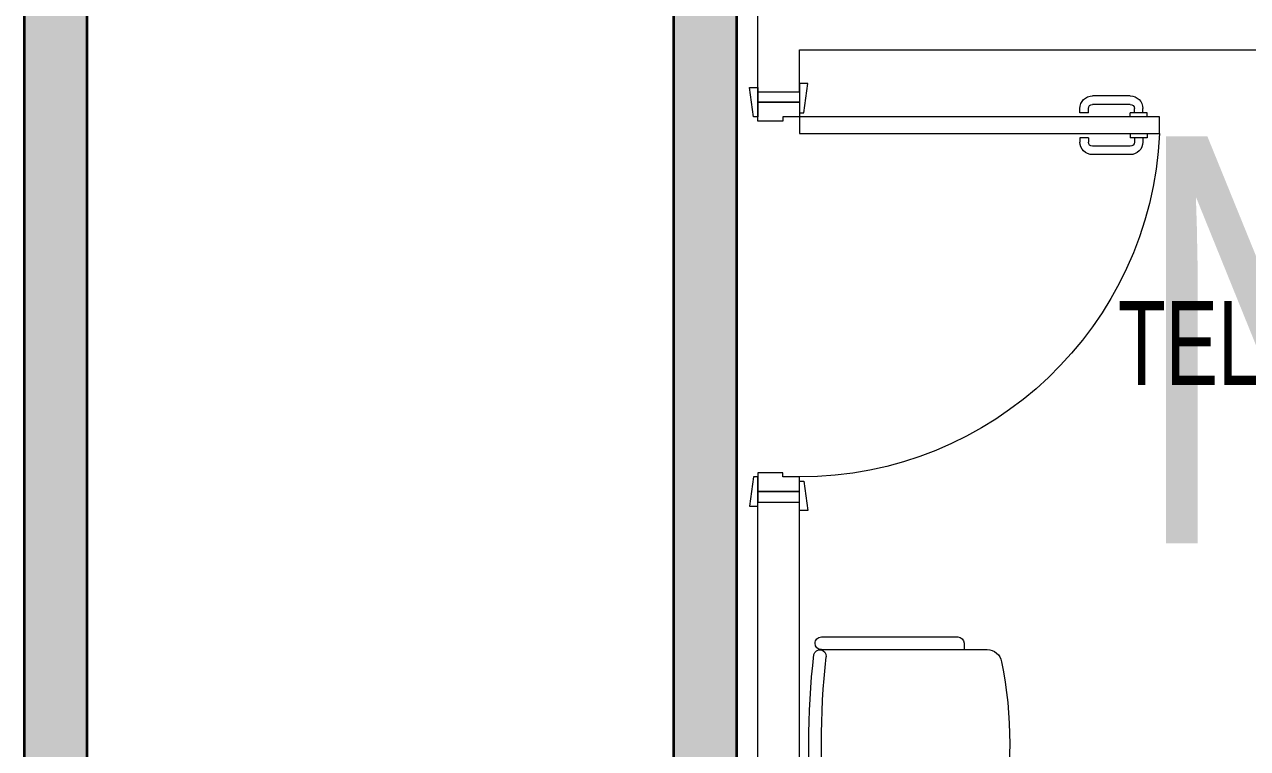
# Model space of a CAD drawing. Header units: inches. Extents: x -501855 to 57169, y -29325 to 19878.
# Drawn here: x 17848 to 20767, y -8116 to -6387 of the extents above; entities that cross this region are included whole.
import ezdxf
from ezdxf import colors
from ezdxf.entities.mleader import LeaderData, LeaderLine
from ezdxf.enums import TextEntityAlignment as Align
from ezdxf.math import Vec2, Vec3

# ---------------------------------------------------------------- set-up
doc = ezdxf.new("R2018")
doc.units = ezdxf.units.IN
doc.header["$LTSCALE"] = 25
doc.header["$MEASUREMENT"] = 0
doc.linetypes.add('DASHDOT', pattern=[25.4, 12.7, -6.35, 0, -6.35])
doc.layers.get('0').update_dxf_attribs({"color": 8})
for name, color, linetype, lineweight in [('00-Ground Floor$0$LOADING', 253, 'Continuous', 5), ('00-Ground Floor$0$Walls', 251, 'Continuous', 5), ('00-Ground Floor$0$Wooden Joinery', 251, 'Continuous', 5), ('E-CABL-TRAY', 10, 'Continuous', 35), ('E-LITE-CLNG-CNDT', 6, 'DASHDOT', 35), ('E-POWR-PANL', 10, 'Continuous', 35), ('E-POWR-TEXT', 6, 'Continuous', 25), ('T-CABL-TRAY', 60, 'Continuous', 35)]:
    doc.layers.add(name, color=color, linetype=linetype, lineweight=lineweight)
doc.styles.add('DC_Elc_Romans', font='elc_romans.shx', dxfattribs={"width": 0.7})
doc.styles.get("Standard").update_dxf_attribs({"font": 'arial.ttf'})

# ---------------------------------------------------------------- blocks, each defined once
blk = doc.blocks.new('00-Ground Floor$0$A$C72370EFE')
at = {"layer": '00-Ground Floor$0$Wooden Joinery'}
for p, q in [((-0.01, -0.04), (-0.02, -0.04)), ((-0.01, -0.03), (-0.01, -0.07)), ((0, -0.03), (-0.01, -0.03)), ((0.04, -0.03), (0.05, -0.03)), ((0.05, -0.03), (0.05, -0.07)), ((0.05, -0.04), (0.06, -0.04)), ((-0.05, -0.07), (-0.05, -0.16)), ((-0.03, -0.07), (-0.03, -0.16)), ((-0.01, -0.06), (-0.02, -0.06)), ((0, -0.07), (-0.01, -0.07)), ((0.04, -0.07), (0.05, -0.07)), ((0.05, -0.06), (0.06, -0.06)), ((0.07, -0.07), (0.07, -0.16)), ((0.09, -0.07), (0.09, -0.16)), ((-0.01, -0.17), (-0.02, -0.17)), ((-0.01, -0.17), (-0.01, -0.19)), ((0.05, -0.17), (0.06, -0.17)), ((0.05, -0.17), (0.05, -0.19)), ((-0.01, -0.19), (-0.02, -0.19)), ((0.05, -0.19), (0.06, -0.19))]:
    blk.add_line(p, q, dxfattribs=at)
for centre, radius, start, end in [((-0.02, -0.07), 0.03, 90, 180), ((0.06, -0.07), 0.03, 0, 90), ((-0.02, -0.07), 0.01, 90, 180), ((0.06, -0.07), 0.01, 0, 90), ((-0.02, -0.16), 0.03, 180, 270), ((-0.02, -0.16), 0.01, 180, 270), ((0.06, -0.16), 0.01, 270, 0), ((0.06, -0.16), 0.03, 270, 0)]:
    blk.add_arc(centre, radius, start, end, dxfattribs=at)
blk = doc.blocks.new('00-Ground Floor$0$A$C5DAD61B4')
at = {"layer": '00-Ground Floor$0$Wooden Joinery'}
for points in [[(80, 959.1), (80, 969.1), (10, 979.1), (10, 959.1)], [(940, 959.1), (940, 969.1), (1010, 979.1), (1010, 959.1)], [(70, 859.1), (70, 849.1), (0, 839.1), (0, 859.1)], [(120, 859.1), (120, 0), (80, 0), (80, 859.1)], [(950, 859.1), (950, 849.1), (1020, 839.1), (1020, 859.1)]]:
    blk.add_lwpolyline(points, close=True, dxfattribs=at)
for points in [[(45, 859.1), (45, 959.1), (20, 959.1), (20, 859.1), (45, 859.1)], [(45, 859.1), (80, 859.1), (80, 899.1), (90, 899.1), (90, 959.1), (45, 959.1), (45, 859.1)], [(975, 859.1), (940, 859.1), (940, 899.1), (930, 899.1), (930, 959.1), (975, 959.1), (975, 859.1)], [(975, 859.1), (975, 959.1), (1000, 959.1), (1000, 859.1), (975, 859.1)]]:
    blk.add_lwpolyline(points, dxfattribs=at)
blk.add_arc((80, 859.1), 860, 272.666, 0, dxfattribs=at)
at = {"layer": '00-Ground Floor$0$Wooden Joinery', "xscale": 999.9999999998854, "yscale": 999.9999999998854, "zscale": 999.9999999998854, "rotation": 180}
blk.add_blockref('00-Ground Floor$0$A$C72370EFE', (120, 0), dxfattribs=at)
blk = doc.blocks.new('00-Ground Floor$0$GF21016-P')
at = {"layer": '00-Ground Floor$0$LOADING', "extrusion": (-1.24384e-09, -1.20261e-09, -1)}
for p, q in [((0.0128, 0.0179), (0.0128, 0.4136)), ((0.4628, 0.0179), (0.4628, 0.4136)), ((-0.0022, 0.3585), (0.0128, 0.3585)), ((0.4778, 0.3585), (0.4628, 0.3585)), ((-0.0172, 0.0179), (-0.0172, 0.3435)), ((0.4928, 0.0179), (0.4928, 0.3435)), ((0.4778, 0.0029), (0.4778, 0.0029))]:
    blk.add_line(p, q, dxfattribs=at)
for centre, radius, start, end in [((-0.2378, -0.5362), 1.0036, 78.7568, 101.2432), ((-0.0478, 0.4136), 0.035, 0, 80.6557), ((-0.4278, 0.4136), 0.035, 99.3443, 180), ((0.0022, 0.3435), 0.015, 0, 90), ((-0.4778, 0.3435), 0.015, 90, 180), ((-0.0284, 0.0145), 0.015, 284.3864, 95.5209), ((-0.2378, 1.8928), 1.8749, 263.6341, 276.3659), ((-0.4471, 0.0145), 0.015, 84.4791, 255.6136), ((0.0022, 0.0179), 0.015, 270, 0), ((0.0022, 0.0179), 0.015, 180, 270), ((-0.2378, 1.8734), 1.8855, 263.5119, 276.4881), ((-0.4778, 0.0179), 0.015, 270, 0), ((-0.4778, 0.0179), 0.015, 180, 270)]:
    blk.add_arc(centre, radius, start, end, dxfattribs=at)
blk = doc.blocks.new('00-Ground Floor')
at = {"layer": '00-Ground Floor$0$Walls'}
for p, q in [((19597.7, -6547.4, 0), (19597.7, -6347.4, 0)), ((19697.7, -6447.4, 0), (23849.5, -6447.4, 0)), ((19697.7, -6547.4, 0), (19697.7, -6447.4, 0)), ((19597.7, -6547.4, 0), (19697.7, -6547.4, 0)), ((19597.7, -7527.4, 0), (19697.7, -7527.4, 0)), ((19597.7, -10157.4, 0), (19597.7, -7537.4, 0)), ((19697.7, -9957.4, 0), (19697.7, -7547.4, 0))]:
    blk.add_line(p, q, dxfattribs=at)
at = {"layer": '00-Ground Floor$0$LOADING', "color": 1, "extrusion": (-1.86519e-05, -4.75185e-05, 1), "xscale": 1000.000000000001, "yscale": 1000.000000000001, "zscale": -1000.000000000001, "rotation": 269.9999749024568}
blk.add_blockref('00-Ground Floor$0$GF21016-P', (19731.7, -7866.7, 0), dxfattribs=at)
at = {"layer": '00-Ground Floor$0$Wooden Joinery', "xscale": -1, "rotation": 90}
blk.add_blockref('00-Ground Floor$0$A$C5DAD61B4', (20556.8, -6527.4, 0), dxfattribs=at)
blk = doc.blocks.new('*U93')
at = {"lineweight": 0}
h = blk.add_hatch(dxfattribs=at)
h.set_pattern_fill('HEX', color=253, scale=8, angle=180, style=0)
h.set_pattern_definition([(180, (-23193.732, -3e-10), (6e-13, -43.99409), [25.4, -50.8]), (300, (-23193.732, -3e-10), (38.1, 21.997045), [25.4, -50.8]), (240, (-23219.132, -3e-10), (38.1, -21.997045), [25.4, -50.8])])
h.paths.add_polyline_path([(-9746.9, 150), (-9746.9, 0), (0, 0), (0, 150)])
at = {"color": 0}
for p, q in [((0, 150), (-9746.9, 150)), ((0, 0), (-9746.9, 0))]:
    blk.add_line(p, q, dxfattribs=at)
blk = doc.blocks.new('*U113')
at = {"color": 6, "lineweight": 30, "width": 0.7, "flags": 104}
blk.add_attdef('DC_UPS', text='', height=170, dxfattribs=at).set_placement((13.2, 668.7), align=Align.MIDDLE_CENTER)

msp = doc.modelspace()

# ---------------------------------------------------------------- block references
at = {"layer": 'E-CABL-TRAY', "rotation": 270}
msp.add_blockref('*U93', (19397.7, -10994.3, 0), dxfattribs=at)
at = {"layer": 'E-LITE-CLNG-CNDT'}
msp.add_blockref('00-Ground Floor', (0, 0), dxfattribs=at)
at = {"layer": 'E-POWR-PANL'}
ref = msp.add_blockref('*U113', (20484.5, -4082.4, 0), dxfattribs=at)
lines = msp.add_mtext('\\W0.7000;UPS OPD\\P40 kVA\\PN+1', dxfattribs={"layer": '0', "color": 6, "insert": (20497.7, -3413.8, 0), "char_height": 971.877, "attachment_point": 1})
ref.add_attrib('DC_UPS', '', (20497.7, -3413.8, 0), dxfattribs={"flags": 104}).embed_mtext(lines)
at = {"layer": 'T-CABL-TRAY', "linetype": 'Continuous', "rotation": 270}
msp.add_blockref('*U93', (17847.7, -12494.3), dxfattribs=at)

# ---------------------------------------------------------------- leaders
at = {"layer": 'E-POWR-TEXT'}
ml = msp.add_multileader_mtext('Standard', dxfattribs=at)
ml.set_content('TELECOM CABINET \\PTC-OPD.GF', color=256, style='DC_Elc_Romans')
ml.set_leader_properties(color=45)
ml.build(insert=Vec2(0, 0))
ml.multileader.update_dxf_attribs({"dogleg_length": 2, "arrow_head_size": 200, "scale": 100})
ctx = ml.context
ctx.base_point, ctx.scale, ctx.char_height, ctx.arrow_head_size, ctx.landing_gap_size, ctx.plane_origin = Vec3(20118.7, -7147.4), 100, 200, 200, 200, Vec3(24244.5, -2192.1)
ctx.text_align_type = 2
notes = []
notes.append((ctx, [(1, (1, 1, 0), (22510.1, -7147.4), (-1, 0), 84.7, [(2, [(22618.7, -5699.5)], 0, [])])]))
ctx.mtext.insert, ctx.mtext.alignment, ctx.mtext.flow_direction = Vec3(22225.4, -7047.4), 3, 5
for ctx, leaders in notes:
    for number, flags, end, landing, length, lines in leaders:
        leader = LeaderData()
        leader.index, (leader.has_last_leader_line, leader.has_dogleg_vector, leader.attachment_direction) = number, flags
        leader.last_leader_point, leader.dogleg_vector, leader.dogleg_length = Vec3(end), Vec3(landing), length
        for number, points, colour, breaks in lines:
            line = LeaderLine()
            line.index, line.vertices, line.color, line.breaks = number, Vec3.list(points), colors.encode_raw_color(colour), breaks
            leader.lines.append(line)
        ctx.leaders.append(leader)

doc.saveas('drawing.dxf')
